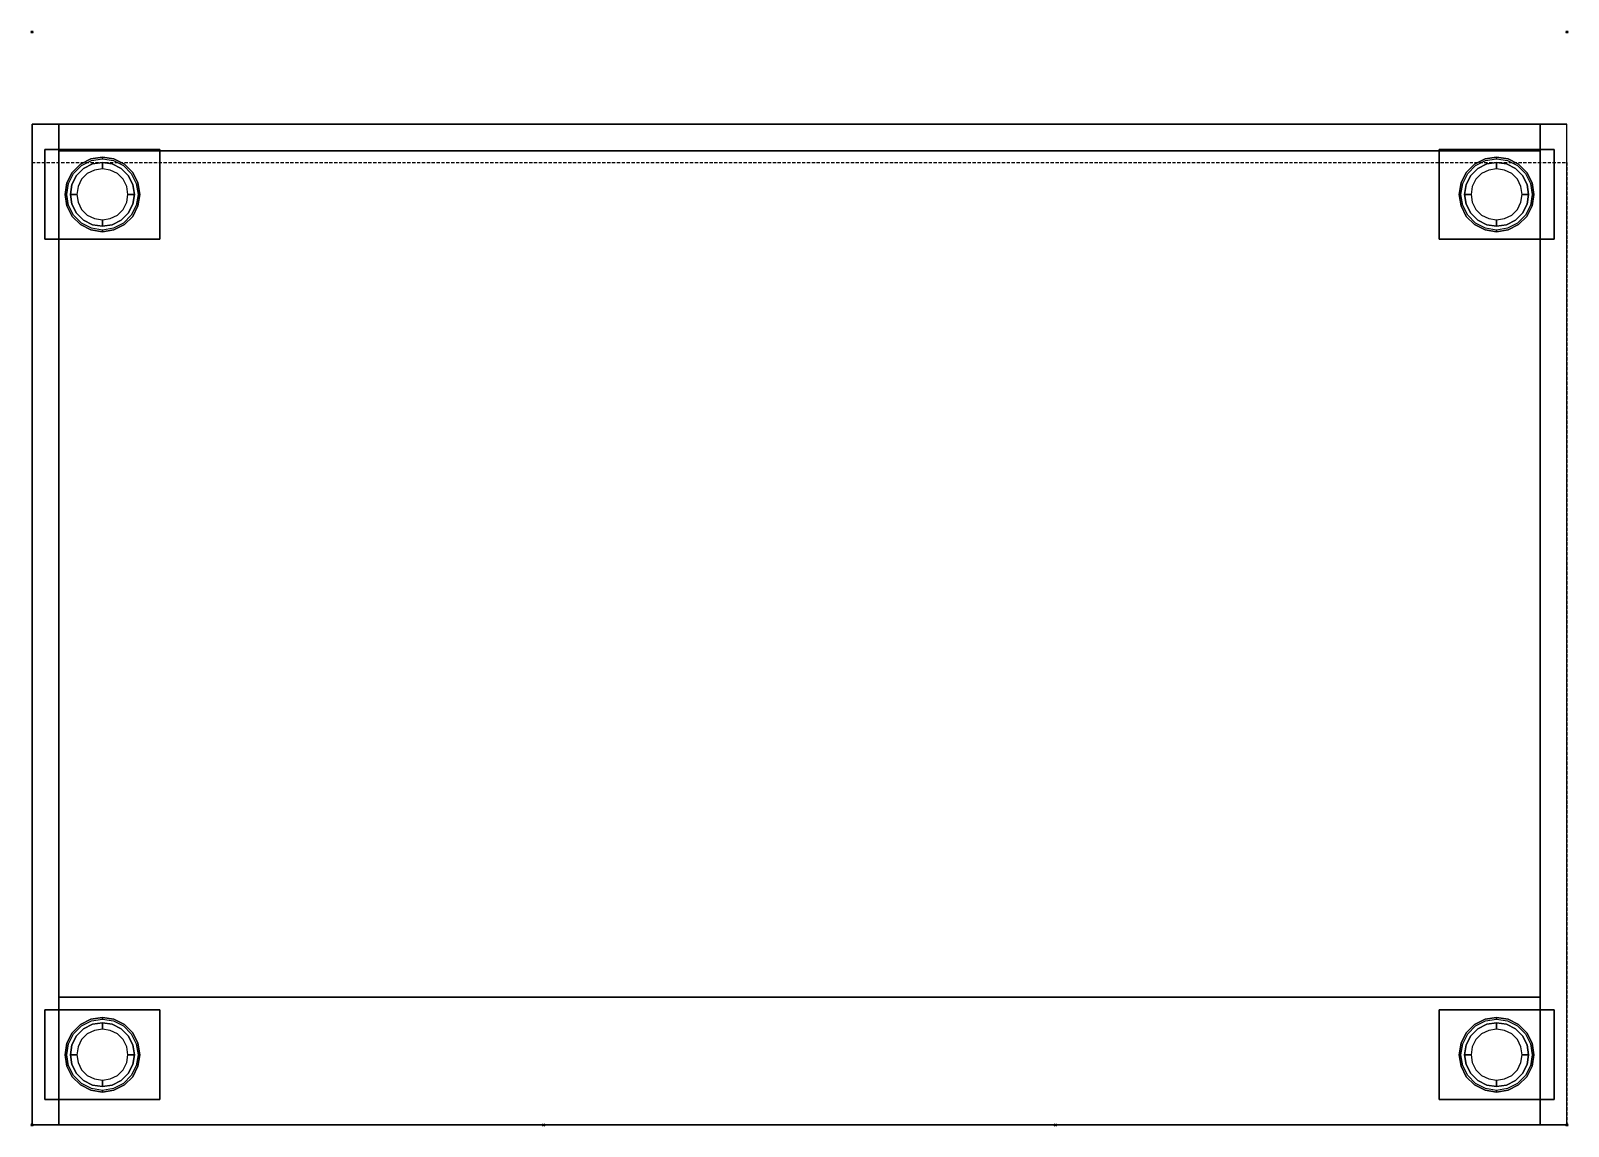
# Model space of a CAD drawing. Header units: millimetres. Extents: x -1 to 1201, y -856 to 1.
import ezdxf

# ---------------------------------------------------------------- set-up
doc = ezdxf.new("R2010")
doc.units = ezdxf.units.MM
doc.header["$PDMODE"] = 35
doc.linetypes.add('NASCOSTA', pattern=[0.381, 0.254, -0.127])
doc.layers.get('0').update_dxf_attribs({"lineweight": 13})
for name, color, linetype in [('IQ_200_3D', 1, 'Continuous'), ('IQ_204_2D', 7, 'Continuous'), ('IQ_204_3D', 7, 'Continuous')]:
    doc.layers.add(name, color=color, linetype=linetype)
doc.layers.add('IQ_INS_3D', color=3, linetype='Continuous', plot=False)

# ---------------------------------------------------------------- blocks, each defined once
blk = doc.blocks.new('ZNS-MC-LEG200')
at = {"layer": 'IQ_204_3D'}
for points in [[(-45, -35, 198), (-45, 35, 198), (45, 35, 198), (45, -35, 198)], [(-45, -35, 200), (45, -35, 200), (45, 35, 200), (-45, 35, 200)], [(-45, 35, 198), (-45, 35, 200), (45, 35, 200), (45, 35, 198)], [(-45, -35, 198), (-45, -35, 200), (-45, 35, 200), (-45, 35, 198)], [(45, -35, 198), (45, 35, 198), (45, 35, 200), (45, -35, 200)], [(-45, -35, 198), (45, -35, 198), (45, -35, 200), (-45, -35, 200)]]:
    blk.add_3dface(points, dxfattribs=at)
for points, invisible_edges in [([(-17.2, 23.7, 198), (-17.2, 23.7, 71), (-9, 27.8, 71), (-9, 27.8, 198)], 5), ([(-17.2, 23.7, 71), (-16.4, 22.6, 66), (-8.6, 26.5, 66), (-9, 27.8, 71)], 5), ([(-9, 27.8, 198), (-9, 27.8, 71), (0, 29.2, 71), (0, 29.2, 198)], 1), ([(-9, 27.8, 71), (-8.6, 26.5, 66), (0, 27.9, 66), (0, 29.2, 71)], 1), ([(0, 25, 66), (0, 25, 5), (-7.7, 23.8, 5), (-7.7, 23.8, 66)], 4), ([(0, 25, 5), (0, 23.5, 1.5), (-7.3, 22.4, 1.5), (-7.7, 23.8, 5)], 6), ([(0, 29.2, 198), (0, 29.2, 71), (9, 27.8, 71), (9, 27.8, 198)], 4), ([(0, 29.2, 71), (0, 27.9, 66), (8.6, 26.5, 66), (9, 27.8, 71)], 4), ([(7.7, 23.8, 66), (7.7, 23.8, 5), (0, 25, 5), (0, 25, 66)], 1), ([(7.7, 23.8, 5), (7.3, 22.4, 1.5), (0, 23.5, 1.5), (0, 25, 5)], 3), ([(9, 27.8, 71), (8.6, 26.5, 66), (16.4, 22.6, 66), (17.2, 23.7, 71)], 5), ([(9, 27.8, 198), (9, 27.8, 71), (17.2, 23.7, 71), (17.2, 23.7, 198)], 5), ([(-27.8, 9, 198), (-27.8, 9, 71), (-23.7, 17.2, 71), (-23.7, 17.2, 198)], 5), ([(-27.8, 9, 71), (-26.5, 8.6, 66), (-22.6, 16.4, 66), (-23.7, 17.2, 71)], 5), ([(-20.2, 14.7, 66), (-20.2, 14.7, 5), (-23.8, 7.7, 5), (-23.8, 7.7, 66)], 5), ([(-20.2, 14.7, 5), (-19, 13.8, 1.5), (-22.4, 7.3, 1.5), (-23.8, 7.7, 5)], 7), ([(-23.7, 17.2, 198), (-23.7, 17.2, 71), (-17.2, 23.7, 71), (-17.2, 23.7, 198)], 5), ([(-23.7, 17.2, 71), (-22.6, 16.4, 66), (-16.4, 22.6, 66), (-17.2, 23.7, 71)], 5), ([(-19, 13.8, 1.5), (-16.2, 11.8), (-19, 6.2), (-22.4, 7.3, 1.5)], 13), ([(-14.7, 20.2, 66), (-14.7, 20.2, 5), (-20.2, 14.7, 5), (-20.2, 14.7, 66)], 5), ([(-14.7, 20.2, 5), (-13.8, 19, 1.5), (-19, 13.8, 1.5), (-20.2, 14.7, 5)], 7), ([(-13.8, 19, 1.5), (-11.8, 16.2), (-16.2, 11.8), (-19, 13.8, 1.5)], 13), ([(-7.7, 23.8, 66), (-7.7, 23.8, 5), (-14.7, 20.2, 5), (-14.7, 20.2, 66)], 5), ([(-7.7, 23.8, 5), (-7.3, 22.4, 1.5), (-13.8, 19, 1.5), (-14.7, 20.2, 5)], 7), ([(-7.3, 22.4, 1.5), (-6.2, 19), (-11.8, 16.2), (-13.8, 19, 1.5)], 13), ([(0, 23.5, 1.5), (0, 20), (-6.2, 19), (-7.3, 22.4, 1.5)], 12), ([(7.3, 22.4, 1.5), (6.2, 19), (0, 20), (0, 23.5, 1.5)], 9), ([(13.8, 19, 1.5), (11.8, 16.2), (6.2, 19), (7.3, 22.4, 1.5)], 13), ([(14.7, 20.2, 5), (13.8, 19, 1.5), (7.3, 22.4, 1.5), (7.7, 23.8, 5)], 7), ([(14.7, 20.2, 66), (14.7, 20.2, 5), (7.7, 23.8, 5), (7.7, 23.8, 66)], 5), ([(19, 13.8, 1.5), (16.2, 11.8), (11.8, 16.2), (13.8, 19, 1.5)], 13), ([(20.2, 14.7, 5), (19, 13.8, 1.5), (13.8, 19, 1.5), (14.7, 20.2, 5)], 7), ([(20.2, 14.7, 66), (20.2, 14.7, 5), (14.7, 20.2, 5), (14.7, 20.2, 66)], 5), ([(22.4, 7.3, 1.5), (19, 6.2), (16.2, 11.8), (19, 13.8, 1.5)], 13), ([(17.2, 23.7, 71), (16.4, 22.6, 66), (22.6, 16.4, 66), (23.7, 17.2, 71)], 5), ([(17.2, 23.7, 198), (17.2, 23.7, 71), (23.7, 17.2, 71), (23.7, 17.2, 198)], 5), ([(23.8, 7.7, 5), (22.4, 7.3, 1.5), (19, 13.8, 1.5), (20.2, 14.7, 5)], 7), ([(23.8, 7.7, 66), (23.8, 7.7, 5), (20.2, 14.7, 5), (20.2, 14.7, 66)], 5), ([(23.7, 17.2, 71), (22.6, 16.4, 66), (26.5, 8.6, 66), (27.8, 9, 71)], 5), ([(23.7, 17.2, 198), (23.7, 17.2, 71), (27.8, 9, 71), (27.8, 9, 198)], 5), ([(-29.2, 0, 198), (-29.2, 0, 71), (-27.8, 9, 71), (-27.8, 9, 198)], 4), ([(-29.2, 0, 71), (-27.9, 0, 66), (-26.5, 8.6, 66), (-27.8, 9, 71)], 4), ([(-27.8, -9, 198), (-27.8, -9, 71), (-29.2, 0, 71), (-29.2, 0, 198)], 1), ([(-27.8, -9, 71), (-26.5, -8.6, 66), (-27.9, 0, 66), (-29.2, 0, 71)], 1), ([(-23.8, 7.7, 66), (-23.8, 7.7, 5), (-25, 0, 5), (-25, 0, 66)], 1), ([(-23.8, 7.7, 5), (-22.4, 7.3, 1.5), (-23.5, 0, 1.5), (-25, 0, 5)], 3), ([(-25, 0, 66), (-25, 0, 5), (-23.8, -7.7, 5), (-23.8, -7.7, 66)], 4), ([(-25, 0, 5), (-23.5, 0, 1.5), (-22.4, -7.3, 1.5), (-23.8, -7.7, 5)], 6), ([(-22.4, 7.3, 1.5), (-19, 6.2), (-20, 0), (-23.5, 0, 1.5)], 9), ([(-23.5, 0, 1.5), (-20, 0), (-19, -6.2), (-22.4, -7.3, 1.5)], 12), ([(23.5, 0, 1.5), (20, 0), (19, 6.2), (22.4, 7.3, 1.5)], 12), ([(22.4, -7.3, 1.5), (19, -6.2), (20, 0), (23.5, 0, 1.5)], 9), ([(25, 0, 5), (23.5, 0, 1.5), (22.4, 7.3, 1.5), (23.8, 7.7, 5)], 6), ([(23.8, -7.7, 5), (22.4, -7.3, 1.5), (23.5, 0, 1.5), (25, 0, 5)], 3), ([(25, 0, 66), (25, 0, 5), (23.8, 7.7, 5), (23.8, 7.7, 66)], 4), ([(23.8, -7.7, 66), (23.8, -7.7, 5), (25, 0, 5), (25, 0, 66)], 1), ([(27.8, 9, 71), (26.5, 8.6, 66), (27.9, 0, 66), (29.2, 0, 71)], 1), ([(29.2, 0, 71), (27.9, 0, 66), (26.5, -8.6, 66), (27.8, -9, 71)], 4), ([(27.8, 9, 198), (27.8, 9, 71), (29.2, 0, 71), (29.2, 0, 198)], 1), ([(29.2, 0, 198), (29.2, 0, 71), (27.8, -9, 71), (27.8, -9, 198)], 4), ([(-23.7, -17.2, 71), (-22.6, -16.4, 66), (-26.5, -8.6, 66), (-27.8, -9, 71)], 5), ([(-23.7, -17.2, 198), (-23.7, -17.2, 71), (-27.8, -9, 71), (-27.8, -9, 198)], 5), ([(-23.8, -7.7, 5), (-22.4, -7.3, 1.5), (-19, -13.8, 1.5), (-20.2, -14.7, 5)], 7), ([(-23.8, -7.7, 66), (-23.8, -7.7, 5), (-20.2, -14.7, 5), (-20.2, -14.7, 66)], 5), ([(-22.4, -7.3, 1.5), (-19, -6.2), (-16.2, -11.8), (-19, -13.8, 1.5)], 13), ([(-19, -13.8, 1.5), (-16.2, -11.8), (-11.8, -16.2), (-13.8, -19, 1.5)], 13), ([(13.8, -19, 1.5), (11.8, -16.2), (16.2, -11.8), (19, -13.8, 1.5)], 13), ([(19, -13.8, 1.5), (16.2, -11.8), (19, -6.2), (22.4, -7.3, 1.5)], 13), ([(20.2, -14.7, 5), (19, -13.8, 1.5), (22.4, -7.3, 1.5), (23.8, -7.7, 5)], 7), ([(20.2, -14.7, 66), (20.2, -14.7, 5), (23.8, -7.7, 5), (23.8, -7.7, 66)], 5), ([(27.8, -9, 71), (26.5, -8.6, 66), (22.6, -16.4, 66), (23.7, -17.2, 71)], 5), ([(27.8, -9, 198), (27.8, -9, 71), (23.7, -17.2, 71), (23.7, -17.2, 198)], 5), ([(-17.2, -23.7, 71), (-16.4, -22.6, 66), (-22.6, -16.4, 66), (-23.7, -17.2, 71)], 5), ([(-17.2, -23.7, 198), (-17.2, -23.7, 71), (-23.7, -17.2, 71), (-23.7, -17.2, 198)], 5), ([(-20.2, -14.7, 5), (-19, -13.8, 1.5), (-13.8, -19, 1.5), (-14.7, -20.2, 5)], 7), ([(-20.2, -14.7, 66), (-20.2, -14.7, 5), (-14.7, -20.2, 5), (-14.7, -20.2, 66)], 5), ([(-9, -27.8, 71), (-8.6, -26.5, 66), (-16.4, -22.6, 66), (-17.2, -23.7, 71)], 5), ([(-9, -27.8, 198), (-9, -27.8, 71), (-17.2, -23.7, 71), (-17.2, -23.7, 198)], 5), ([(-14.7, -20.2, 5), (-13.8, -19, 1.5), (-7.3, -22.4, 1.5), (-7.7, -23.8, 5)], 7), ([(-14.7, -20.2, 66), (-14.7, -20.2, 5), (-7.7, -23.8, 5), (-7.7, -23.8, 66)], 5), ([(-13.8, -19, 1.5), (-11.8, -16.2), (-6.2, -19), (-7.3, -22.4, 1.5)], 13), ([(-7.7, -23.8, 5), (-7.3, -22.4, 1.5), (0, -23.5, 1.5), (0, -25, 5)], 3), ([(-7.7, -23.8, 66), (-7.7, -23.8, 5), (0, -25, 5), (0, -25, 66)], 1), ([(-7.3, -22.4, 1.5), (-6.2, -19), (0, -20), (0, -23.5, 1.5)], 9), ([(0, -23.5, 1.5), (0, -20), (6.2, -19), (7.3, -22.4, 1.5)], 12), ([(0, -25, 5), (0, -23.5, 1.5), (7.3, -22.4, 1.5), (7.7, -23.8, 5)], 6), ([(0, -25, 66), (0, -25, 5), (7.7, -23.8, 5), (7.7, -23.8, 66)], 4), ([(7.3, -22.4, 1.5), (6.2, -19), (11.8, -16.2), (13.8, -19, 1.5)], 13), ([(7.7, -23.8, 5), (7.3, -22.4, 1.5), (13.8, -19, 1.5), (14.7, -20.2, 5)], 7), ([(7.7, -23.8, 66), (7.7, -23.8, 5), (14.7, -20.2, 5), (14.7, -20.2, 66)], 5), ([(17.2, -23.7, 71), (16.4, -22.6, 66), (8.6, -26.5, 66), (9, -27.8, 71)], 5), ([(17.2, -23.7, 198), (17.2, -23.7, 71), (9, -27.8, 71), (9, -27.8, 198)], 5), ([(14.7, -20.2, 5), (13.8, -19, 1.5), (19, -13.8, 1.5), (20.2, -14.7, 5)], 7), ([(14.7, -20.2, 66), (14.7, -20.2, 5), (20.2, -14.7, 5), (20.2, -14.7, 66)], 5), ([(23.7, -17.2, 71), (22.6, -16.4, 66), (16.4, -22.6, 66), (17.2, -23.7, 71)], 5), ([(23.7, -17.2, 198), (23.7, -17.2, 71), (17.2, -23.7, 71), (17.2, -23.7, 198)], 5), ([(0, -29.2, 71), (0, -27.9, 66), (-8.6, -26.5, 66), (-9, -27.8, 71)], 4), ([(0, -29.2, 198), (0, -29.2, 71), (-9, -27.8, 71), (-9, -27.8, 198)], 4), ([(9, -27.8, 71), (8.6, -26.5, 66), (0, -27.9, 66), (0, -29.2, 71)], 1), ([(9, -27.8, 198), (9, -27.8, 71), (0, -29.2, 71), (0, -29.2, 198)], 1)]:
    blk.add_3dface(points, dxfattribs=dict(at, invisible_edges=invisible_edges))

msp = doc.modelspace()

# ---------------------------------------------------------------- linework, layer by layer
at = {"layer": 'IQ_200_3D', "invisible_edges": 8}
for points in [[(0, -855, 650), (0, -855, 200), (0, -72, 200), (0, -72, 650)], [(21, -855, 650), (21, -855, 200), (21, -72, 200), (21, -72, 650)], [(1179, -855, 650), (1179, -855, 200), (1179, -72, 200), (1179, -72, 650)], [(1200, -855, 650), (1200, -855, 200), (1200, -72, 200), (1200, -72, 650)]]:
    msp.add_3dface(points, dxfattribs=at)
at = {"layer": 'IQ_200_3D'}
for points in [[(0, -72, 200), (21, -72, 200), (21, -72, 650), (0, -72, 650)], [(0, -855, 200), (21, -855, 200), (21, -72, 200), (0, -72, 200)], [(0, -855, 650), (21, -855, 650), (21, -72, 650), (0, -72, 650)], [(21, -72, 650), (1179, -72, 650), (1179, -72, 200), (21, -72, 200)], [(21, -855, 200), (1179, -855, 200), (1179, -72, 200), (21, -72, 200)], [(21, -72, 650), (21, -93, 650), (1179, -93, 650), (1179, -72, 650)], [(1179, -72, 200), (1200, -72, 200), (1200, -72, 650), (1179, -72, 650)], [(1179, -855, 200), (1200, -855, 200), (1200, -72, 200), (1179, -72, 200)], [(1200, -72, 650), (1179, -72, 650), (1179, -855, 650), (1200, -855, 650)], [(21, -855, 245), (1179, -855, 245), (1179, -93, 245), (21, -93, 245)], [(21, -93, 650), (1179, -93, 650), (1179, -93, 245), (21, -93, 245)], [(1179, -855, 605), (21, -855, 605), (21, -755, 605), (1179, -755, 605)], [(21, -755, 605), (1179, -755, 605), (1179, -755, 650), (21, -755, 650)], [(1179, -855, 650), (21, -855, 650), (21, -755, 650), (1179, -755, 650)], [(21, -855, 200), (0, -855, 200), (0, -855, 650), (21, -855, 650)], [(21, -855, 200), (1179, -855, 200), (1179, -855, 245), (21, -855, 245)], [(21, -855, 605), (1179, -855, 605), (1179, -855, 650), (21, -855, 650)], [(1200, -855, 200), (1179, -855, 200), (1179, -855, 650), (1200, -855, 650)]]:
    msp.add_3dface(points, dxfattribs=at)
at = {"layer": 'IQ_204_2D', "linetype": 'NASCOSTA', "ltscale": 10}
msp.add_lwpolyline([(0, -102), (1200, -102), (1200, -855), (0, -855)], close=True, dxfattribs=at)
at = {"layer": 'IQ_INS_3D'}
for p in [(0, 0), (1200, 0), (0, -855), (400, -855), (800, -855), (1200, -855)]:
    msp.add_point(p, dxfattribs=at)

# ---------------------------------------------------------------- block references
for p in [(55, -127), (1145, -127), (55, -800), (1145, -800)]:
    msp.add_blockref('ZNS-MC-LEG200', p)

doc.saveas('drawing.dxf')
